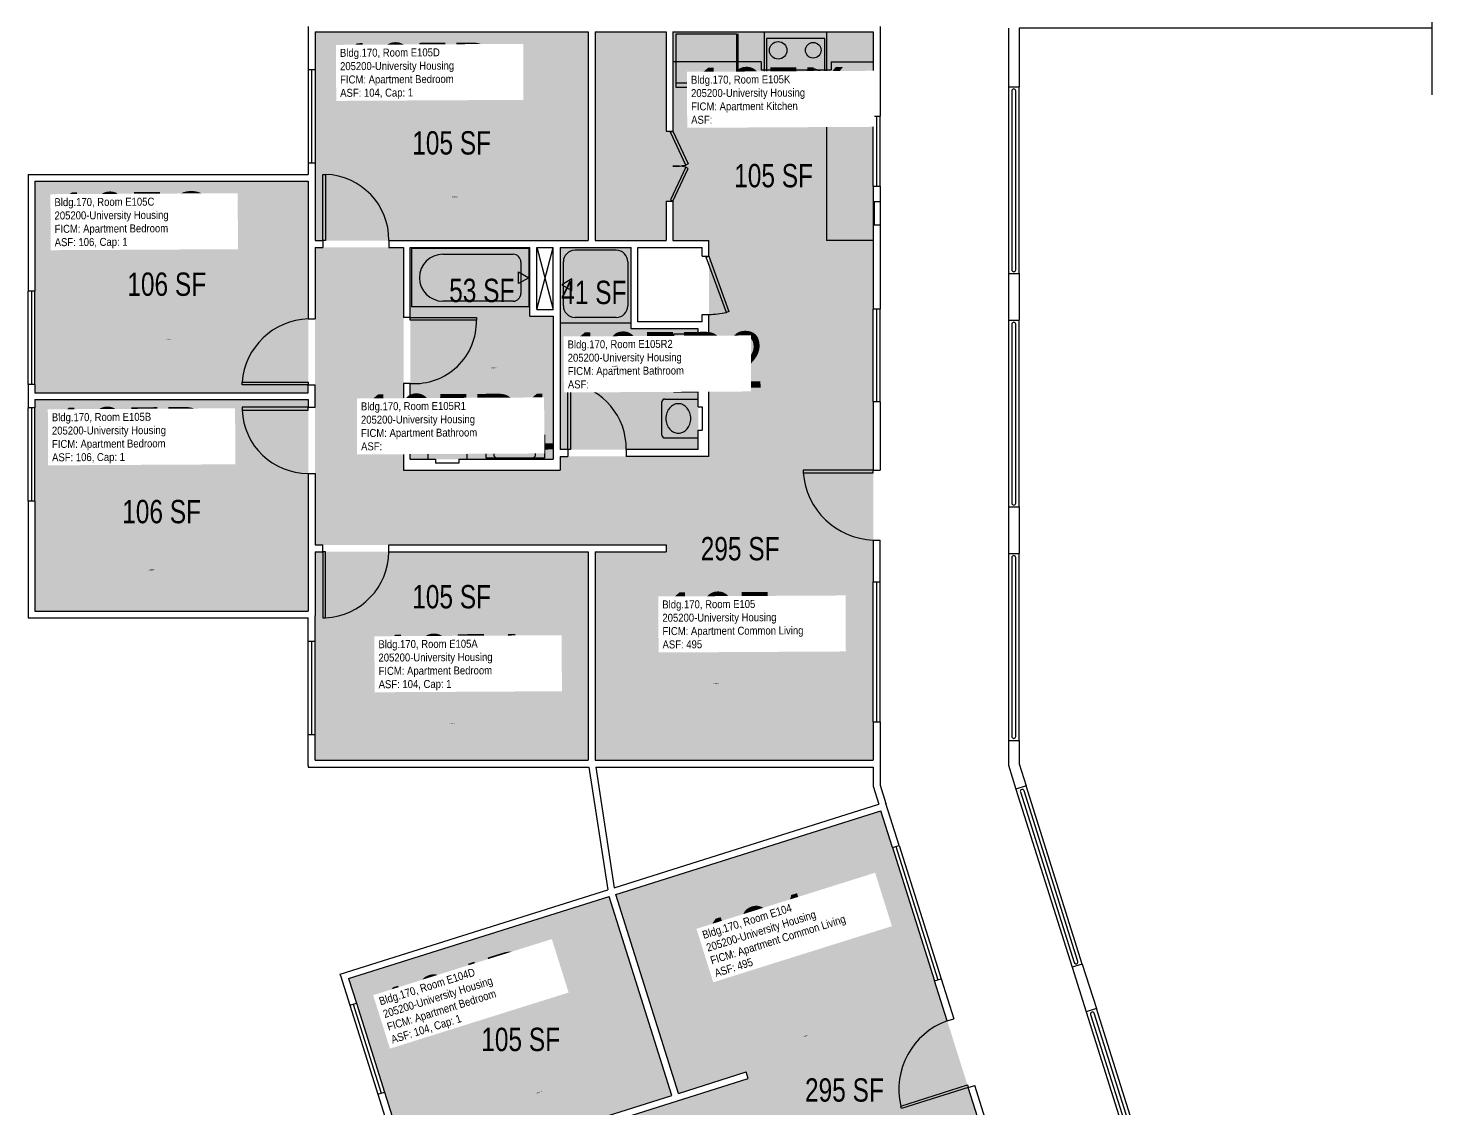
# Model space of a CAD drawing. Header units: inches. Extents: x -323 to 1126, y -1298 to 1967.
# Drawn here: x 0 to 722, y -253 to 303 of the extents above; entities that cross this region are included whole.
import ezdxf
from ezdxf.enums import TextEntityAlignment as Align

# ---------------------------------------------------------------- set-up
doc = ezdxf.new("R2010")
doc.units = ezdxf.units.IN
doc.header["$LTSCALE"] = 10
doc.header["$MEASUREMENT"] = 0
for name, color, linetype in [('A-DOOR', 2, 'CONTINUOUS'), ('A-FLOR', 3, 'CONTINUOUS'), ('A-GLAZ', 1, 'CONTINUOUS'), ('A-IDEN-RNUM', 7, 'CONTINUOUS'), ('A-IDEN-SNUM', 4, 'CONTINUOUS'), ('A-IDEN-VNUM', 4, 'CONTINUOUS'), ('A-WALL', 5, 'CONTINUOUS'), ('AREA-TEXT', 3, 'CONTINUOUS'), ('P-SANR-FIXT', 2, 'CONTINUOUS'), ('Rooms-Category-Color', 7, 'CONTINUOUS'), ('Rooms-College-Color', 7, 'CONTINUOUS'), ('Rooms-Department-Color', 7, 'CONTINUOUS'), ('Rooms-Division-Color', 7, 'CONTINUOUS'), ('Rooms-Information', 7, 'CONTINUOUS')]:
    doc.layers.add(name, color=color, linetype=linetype)
doc.styles.add('CP_AREA', font='arial.ttf', dxfattribs={"height": 15})
doc.styles.add('CP_ROOMSNUMBER', font='arial.ttf', dxfattribs={"height": 1})
doc.styles.add('CP_ROOMVNUMBER', font='arial.ttf', dxfattribs={"width": 0.85, "height": 0.075})

msp = doc.modelspace()

# ---------------------------------------------------------------- hatches: boundary and pattern name
at = {"layer": 'Rooms-Category-Color', "true_color": 0x728ef3}
for points in [[(147.51, 194.01), (147.51, 301.26), (288.01, 301.25), (288.01, 194)], [(291.53, 301.26), (291.52, 194.01), (328.02, 194.01), (328.02, 214.01), (331.52, 214.01), (331.52, 194.01), (434.52, 194.01), (434.52, 301.26), (331.53, 301.26), (331.52, 250.01), (328.02, 250.01), (328.03, 301.26), (291.53, 301.26)], [(144.01, 115.76), (144.01, 224.51), (3.51, 224.51), (3.51, 115.76)], [(147.52, 190.52), (147.52, 37.52), (328.02, 37.51), (328.02, 34.01), (291.52, 34.01), (291.52, -73.24), (434.51, -73.24), (434.52, 194.01), (350.01, 194.01), (350.01, 83.01), (273.52, 83.01), (273.52, 76.01), (193.02, 76.01), (193.02, 190.51)], [(196.52, 190.51), (196.52, 81.51), (270.02, 81.51), (270.02, 155.13), (258.02, 155.13), (258.02, 190.51)], [(273.52, 190.51), (273.52, 86.51), (344.51, 86.51), (344.52, 148.63), (310.02, 148.64), (310.02, 190.51)], [(144.01, 3.51), (144.01, 112.26), (3.51, 112.26), (3.51, 3.51)], [(288.01, 34), (288, -73.25), (147.5, -73.24), (147.51, 34.01)], [(244.09, -437.06), (198.08, -291.15), (370.23, -236.86), (369.17, -233.53), (334.36, -244.5), (302.11, -142.22), (438.49, -99.21), (518.86, -354.09), (438.27, -379.5), (404.89, -273.65), (331.93, -296.65), (329.83, -289.97), (253.05, -314.17), (287.49, -423.38)], [(331.02, -245.55), (298.77, -143.27), (164.77, -185.52), (197.02, -287.8)]]:
    msp.add_hatch(color=171, dxfattribs=at).paths.add_polyline_path(points)
at = {"layer": 'Rooms-College-Color', "true_color": 0xadadad}
for points in [[(147.51, 194.01), (147.51, 301.26), (288.01, 301.25), (288.01, 194)], [(291.53, 301.26), (291.52, 194.01), (328.02, 194.01), (328.02, 214.01), (331.52, 214.01), (331.52, 194.01), (434.52, 194.01), (434.52, 301.26), (331.53, 301.26), (331.52, 250.01), (328.02, 250.01), (328.03, 301.26), (291.53, 301.26)], [(144.01, 115.76), (144.01, 224.51), (3.51, 224.51), (3.51, 115.76)], [(147.52, 190.52), (147.52, 37.52), (328.02, 37.51), (328.02, 34.01), (291.52, 34.01), (291.52, -73.24), (434.51, -73.24), (434.52, 194.01), (350.01, 194.01), (350.01, 83.01), (273.52, 83.01), (273.52, 76.01), (193.02, 76.01), (193.02, 190.51)], [(196.52, 190.51), (196.52, 81.51), (270.02, 81.51), (270.02, 155.13), (258.02, 155.13), (258.02, 190.51)], [(273.52, 190.51), (273.52, 86.51), (344.51, 86.51), (344.52, 148.63), (310.02, 148.64), (310.02, 190.51)], [(144.01, 3.51), (144.01, 112.26), (3.51, 112.26), (3.51, 3.51)], [(288.01, 34), (288, -73.25), (147.5, -73.24), (147.51, 34.01)], [(244.09, -437.06), (198.08, -291.15), (370.23, -236.86), (369.17, -233.53), (334.36, -244.5), (302.11, -142.22), (438.49, -99.21), (518.86, -354.09), (438.27, -379.5), (404.89, -273.65), (331.93, -296.65), (329.83, -289.97), (253.05, -314.17), (287.49, -423.38)], [(331.02, -245.55), (298.77, -143.27), (164.77, -185.52), (197.02, -287.8)]]:
    msp.add_hatch(color=253, dxfattribs=at).paths.add_polyline_path(points)
at = {"layer": 'Rooms-Department-Color', "true_color": 0x604aed}
for points in [[(147.51, 194.01), (147.51, 301.26), (288.01, 301.25), (288.01, 194)], [(291.53, 301.26), (291.52, 194.01), (328.02, 194.01), (328.02, 214.01), (331.52, 214.01), (331.52, 194.01), (434.52, 194.01), (434.52, 301.26), (331.53, 301.26), (331.52, 250.01), (328.02, 250.01), (328.03, 301.26), (291.53, 301.26)], [(144.01, 115.76), (144.01, 224.51), (3.51, 224.51), (3.51, 115.76)], [(147.52, 190.52), (147.52, 37.52), (328.02, 37.51), (328.02, 34.01), (291.52, 34.01), (291.52, -73.24), (434.51, -73.24), (434.52, 194.01), (350.01, 194.01), (350.01, 83.01), (273.52, 83.01), (273.52, 76.01), (193.02, 76.01), (193.02, 190.51)], [(196.52, 190.51), (196.52, 81.51), (270.02, 81.51), (270.02, 155.13), (258.02, 155.13), (258.02, 190.51)], [(273.52, 190.51), (273.52, 86.51), (344.51, 86.51), (344.52, 148.63), (310.02, 148.64), (310.02, 190.51)], [(144.01, 3.51), (144.01, 112.26), (3.51, 112.26), (3.51, 3.51)], [(288.01, 34), (288, -73.25), (147.5, -73.24), (147.51, 34.01)], [(244.09, -437.06), (198.08, -291.15), (370.23, -236.86), (369.17, -233.53), (334.36, -244.5), (302.11, -142.22), (438.49, -99.21), (518.86, -354.09), (438.27, -379.5), (404.89, -273.65), (331.93, -296.65), (329.83, -289.97), (253.05, -314.17), (287.49, -423.38)], [(331.02, -245.55), (298.77, -143.27), (164.77, -185.52), (197.02, -287.8)]]:
    msp.add_hatch(color=173, dxfattribs=at).paths.add_polyline_path(points)
at = {"layer": 'Rooms-Division-Color', "true_color": 0x604aed}
for points in [[(147.51, 194.01), (147.51, 301.26), (288.01, 301.25), (288.01, 194)], [(291.53, 301.26), (291.52, 194.01), (328.02, 194.01), (328.02, 214.01), (331.52, 214.01), (331.52, 194.01), (434.52, 194.01), (434.52, 301.26), (331.53, 301.26), (331.52, 250.01), (328.02, 250.01), (328.03, 301.26), (291.53, 301.26)], [(144.01, 115.76), (144.01, 224.51), (3.51, 224.51), (3.51, 115.76)], [(147.52, 190.52), (147.52, 37.52), (328.02, 37.51), (328.02, 34.01), (291.52, 34.01), (291.52, -73.24), (434.51, -73.24), (434.52, 194.01), (350.01, 194.01), (350.01, 83.01), (273.52, 83.01), (273.52, 76.01), (193.02, 76.01), (193.02, 190.51)], [(196.52, 190.51), (196.52, 81.51), (270.02, 81.51), (270.02, 155.13), (258.02, 155.13), (258.02, 190.51)], [(273.52, 190.51), (273.52, 86.51), (344.51, 86.51), (344.52, 148.63), (310.02, 148.64), (310.02, 190.51)], [(144.01, 3.51), (144.01, 112.26), (3.51, 112.26), (3.51, 3.51)], [(288.01, 34), (288, -73.25), (147.5, -73.24), (147.51, 34.01)], [(244.09, -437.06), (198.08, -291.15), (370.23, -236.86), (369.17, -233.53), (334.36, -244.5), (302.11, -142.22), (438.49, -99.21), (518.86, -354.09), (438.27, -379.5), (404.89, -273.65), (331.93, -296.65), (329.83, -289.97), (253.05, -314.17), (287.49, -423.38)], [(331.02, -245.55), (298.77, -143.27), (164.77, -185.52), (197.02, -287.8)]]:
    msp.add_hatch(color=173, dxfattribs=at).paths.add_polyline_path(points)

# ---------------------------------------------------------------- linework, layer by layer
at = {"layer": 'A-DOOR'}
for p, q in [((330.24, 249.66), (331.51, 250.26)), ((338.11, 232.81), (330.24, 249.66)), ((331.51, 250.26), (339.39, 233.41)), ((338.11, 231.7), (330.24, 214.86)), ((331.51, 214.26), (339.39, 231.1)), ((339.39, 233.41), (338.11, 232.81)), ((339.39, 231.1), (338.11, 231.7)), ((151.51, 228.01), (152.93, 228.01)), ((151.51, 194.01), (151.51, 228.01)), ((152.93, 228.01), (152.93, 194.01)), ((330.24, 214.86), (331.51, 214.26)), ((152.93, 194.01), (151.51, 194.01)), ((348.69, 185.53), (350.01, 186.01)), ((358.99, 157.05), (348.69, 185.53)), ((350.01, 186.01), (360.31, 157.53)), ((196.51, 154.51), (230.51, 154.51)), ((196.51, 153.09), (196.51, 154.51)), ((230.51, 153.09), (196.51, 153.09)), ((230.51, 154.51), (230.51, 153.09)), ((360.31, 157.53), (358.99, 157.05)), ((110.01, 121.17), (144.01, 121.17)), ((110.01, 119.76), (110.01, 121.17)), ((144.01, 119.76), (110.01, 119.76)), ((144.01, 121.17), (144.01, 119.76)), ((277.51, 120.51), (278.93, 120.51)), ((277.51, 86.51), (277.51, 120.51)), ((278.93, 120.51), (278.93, 86.51)), ((110.01, 108.26), (110.01, 106.84)), ((144.01, 108.26), (110.01, 108.26)), ((110.01, 106.84), (144.01, 106.84)), ((144.01, 106.84), (144.01, 108.26)), ((278.93, 86.51), (277.51, 86.51)), ((398.51, 76.01), (398.51, 74.59)), ((434.51, 76.01), (398.51, 76.01)), ((398.51, 74.59), (434.51, 74.59)), ((434.51, 74.59), (434.51, 76.01)), ((151.51, 34.01), (151.51, 0.01)), ((152.93, 34.01), (151.51, 34.01)), ((152.93, 0.01), (152.93, 34.01)), ((151.51, 0.01), (152.93, 0.01)), ((448.61, -251.03), (482.94, -240.2)), ((483.37, -241.56), (449.04, -252.38)), ((482.94, -240.2), (483.37, -241.56)), ((449.04, -252.38), (448.61, -251.03))]:
    msp.add_line(p, q, dxfattribs=at)
for centre, radius, start, end in [((332.68, 257.93), 25.7, 267.39966, 282.20489), ((332.68, 206.58), 25.7, 77.79511, 92.60034), ((151.75, 194.26), 33.77, 359.56724, 87.99501), ((145.33, 118.35), 35.43, 92.13458, 175.42767), ((198.64, 152.32), 31.88, 266.17917, 1.38308), ((349.09, 202.54), 46.56, 271.13665, 282.26972), ((273.67, 87.07), 33.85, 359.05527, 81.05134), ((143.97, 108.24), 33.98, 182.35506, 270.08269), ((435.99, 77.57), 37.6, 184.55195, 267.74769), ((151.13, 34.34), 34.38, 272.99623, 359.44152), ((485.25, -242.61), 37.6, 109.75231, 192.94805)]:
    msp.add_arc(centre, radius, start, end, dxfattribs=at)
at = {"layer": 'A-FLOR'}
for p, q in [((505.76, 270.98), (505.76, 178.98)), ((507.76, 178.98), (507.76, 270.98)), ((261.51, 190.52), (270.01, 158.63)), ((261.51, 158.63), (270.01, 190.51)), ((505.76, 150.98), (505.76, 58.98)), ((507.76, 58.98), (507.76, 150.98)), ((505.76, 30.98), (505.76, -61.02)), ((507.76, -61.02), (507.76, 30.98)), ((510.16, -89.5), (537.82, -177.24)), ((539.73, -176.64), (512.06, -88.9)), ((546.24, -203.95), (573.9, -291.69)), ((575.81, -291.09), (548.15, -203.35))]:
    msp.add_line(p, q, dxfattribs=at)
for centre, start, end in [((506.76, 270.98), 0, 180), ((506.76, 178.98), 180, 0), ((506.76, 150.98), 0, 180), ((506.76, 58.98), 180, 0), ((506.76, 30.98), 0, 180), ((506.76, -61.02), 180, 0), ((511.11, -89.2), 17.4983, 197.4983), ((538.77, -176.94), 197.4983, 17.4983), ((547.19, -203.65), 17.4983, 197.4983)]:
    msp.add_arc(centre, 1, start, end, dxfattribs=at)
at = {"layer": 'A-GLAZ'}
for p, q in [((144.01, 282.01), (144.01, 234.01)), ((145.76, 282.01), (145.76, 234.01)), ((147.51, 282.01), (147.51, 234.01)), ((434.51, 222.01), (434.51, 258.01)), ((436.26, 258.01), (436.26, 222.01)), ((438.01, 222.01), (438.01, 258.01)), ((0.01, 120.01), (0.01, 168.01)), ((1.76, 168.01), (1.76, 120.01)), ((3.51, 120.01), (3.51, 168.01)), ((434.51, 111.01), (434.51, 158.76)), ((436.26, 158.76), (436.26, 111.01)), ((438.01, 111.01), (438.01, 158.76)), ((0.01, 60.01), (0.01, 108.01)), ((1.76, 108.01), (1.76, 60.01)), ((3.51, 60.01), (3.51, 108.01)), ((434.51, -53.49), (434.51, 18.51)), ((436.26, 18.51), (436.26, -53.49)), ((438.01, -53.49), (438.01, 18.51)), ((144.01, -59.99), (144.01, -11.99)), ((145.76, -11.99), (145.76, -59.99)), ((147.51, -59.99), (147.51, -11.99)), ((444.43, -118.05), (466.08, -186.72)), ((446.1, -117.52), (467.75, -186.19)), ((447.77, -117), (469.42, -185.66)), ((165.42, -199.2), (179.85, -244.98)), ((167.09, -198.68), (181.52, -244.46)), ((168.76, -198.15), (183.19, -243.93))]:
    msp.add_line(p, q, dxfattribs=at)
at = {"layer": 'A-WALL'}
for p, q in [((721.72, 1055.39), (721.72, 269.01)), ((144.01, 304.01), (144.01, 282.01)), ((438.01, 304.01), (438.01, 258.01)), ((504.01, 303.26), (504.01, 273.01)), ((509.51, 303.26), (509.51, 273.01)), ((721.72, 303.26), (509.51, 303.26)), ((147.51, 301.26), (288.01, 301.26)), ((147.51, 301.26), (147.51, 282.01)), ((288.01, 301.26), (288.01, 194.01)), ((291.51, 301.26), (328.01, 301.26)), ((291.51, 301.26), (291.51, 194.01)), ((328.01, 301.26), (328.01, 250.26)), ((331.51, 301.26), (434.51, 301.26)), ((331.51, 301.26), (331.51, 250.26)), ((434.51, 301.26), (434.51, 258.01)), ((144.01, 282.01), (147.51, 282.01)), ((504.01, 273.01), (504.01, 177.01)), ((504.01, 273.01), (509.51, 273.01)), ((509.51, 177.01), (509.51, 273.01)), ((434.51, 258.01), (438.01, 258.01)), ((328.01, 250.26), (331.51, 250.26)), ((144.01, 234.01), (147.51, 234.01)), ((144.01, 234.01), (144.01, 228.01)), ((147.51, 234.01), (147.51, 229.01)), ((0.01, 228.01), (0.01, 168.01)), ((0.01, 228.01), (144.01, 228.01)), ((3.51, 224.51), (144.01, 224.51)), ((3.51, 224.51), (3.51, 168.01)), ((144.01, 224.51), (144.01, 153.76)), ((147.51, 229.01), (147.51, 194.01)), ((434.51, 222.01), (438.01, 222.01)), ((434.51, 222.01), (434.51, 194.01)), ((438.01, 222.01), (438.01, 214.01)), ((328.01, 214.26), (331.51, 214.26)), ((328.01, 214.26), (328.01, 194.01)), ((331.51, 214.26), (331.51, 194.01)), ((435.01, 214.01), (435.01, 202.01)), ((435.01, 214.01), (438.01, 214.01)), ((438.01, 214.01), (438.01, 202.01)), ((435.01, 202.01), (438.01, 202.01)), ((438.01, 202.01), (438.01, 158.76)), ((147.51, 194.01), (151.51, 194.01)), ((147.51, 190.51), (151.51, 190.51)), ((147.51, 190.51), (147.51, 153.76)), ((151.51, 194.01), (151.51, 190.51)), ((185.51, 194.01), (185.51, 190.51)), ((185.51, 194.01), (288.01, 194.01)), ((185.51, 190.51), (193.01, 190.51)), ((193.01, 190.51), (193.01, 154.51)), ((196.51, 154.51), (196.51, 190.51)), ((196.51, 190.51), (258.01, 190.51)), ((258.01, 155.13), (258.01, 190.51)), ((261.51, 158.63), (261.51, 190.51)), ((261.51, 190.51), (270.01, 190.51)), ((270.01, 158.63), (270.01, 190.51)), ((273.51, 190.51), (273.51, 86.51)), ((273.51, 190.51), (310.01, 190.51)), ((291.51, 194.01), (328.01, 194.01)), ((310.01, 148.63), (310.01, 190.51)), ((313.51, 152.13), (313.51, 190.51)), ((313.51, 190.51), (346.51, 190.51)), ((331.51, 194.01), (350.01, 194.01)), ((346.51, 186.01), (346.51, 190.51)), ((350.01, 186.01), (350.01, 194.01)), ((434.51, 194.01), (434.51, 158.76)), ((346.51, 186.01), (350.01, 186.01)), ((504.01, 177.01), (504.01, 153.01)), ((504.01, 177.01), (509.51, 177.01)), ((509.51, 177.01), (509.51, 153.01)), ((3.51, 168.01), (0.01, 168.01)), ((144.01, 153.76), (147.51, 153.76)), ((196.51, 154.51), (193.01, 154.51)), ((258.01, 155.13), (270.01, 155.13)), ((261.51, 158.63), (270.01, 158.63)), ((270.01, 155.13), (270.01, 81.51)), ((346.51, 152.13), (313.51, 152.13)), ((346.51, 152.13), (346.51, 156.01)), ((346.51, 156.01), (350.01, 156.01)), ((350.01, 83.01), (350.01, 156.01)), ((438.01, 158.76), (434.51, 158.76)), ((504.01, 153.01), (504.01, 57.01)), ((504.01, 153.01), (509.51, 153.01)), ((509.51, 57.01), (509.51, 153.01)), ((344.51, 148.63), (310.01, 148.63)), ((344.51, 108.51), (344.51, 148.63)), ((3.51, 120.01), (0.01, 120.01)), ((0.01, 120.01), (0.01, 108.01)), ((3.51, 120.01), (3.51, 115.76)), ((3.51, 115.76), (144.01, 115.76)), ((144.01, 119.76), (147.51, 119.76)), ((144.01, 115.76), (144.01, 119.76)), ((147.51, 108.26), (147.51, 119.76)), ((196.51, 120.51), (193.01, 120.51)), ((193.01, 120.51), (193.01, 76.01)), ((196.51, 81.51), (196.51, 120.51)), ((3.51, 112.26), (3.51, 108.01)), ((3.51, 112.26), (144.01, 112.26)), ((144.01, 112.26), (144.01, 108.26)), ((344.51, 108.51), (346.51, 108.51)), ((346.51, 108.51), (346.51, 96.51)), ((434.51, 111.01), (434.51, 76.01)), ((438.01, 111.01), (434.51, 111.01)), ((438.01, 111.01), (438.01, 76.01)), ((3.51, 108.01), (0.01, 108.01)), ((144.01, 108.26), (147.51, 108.26)), ((344.51, 96.51), (346.51, 96.51)), ((344.51, 86.51), (344.51, 96.51)), ((196.51, 81.51), (209.51, 81.51)), ((209.51, 81.51), (209.51, 79.51)), ((221.51, 79.51), (209.51, 79.51)), ((221.51, 81.51), (221.51, 79.51)), ((221.51, 81.51), (270.01, 81.51)), ((277.51, 86.51), (273.51, 86.51)), ((273.51, 83.01), (273.51, 76.01)), ((273.51, 83.01), (277.51, 83.01)), ((277.51, 86.51), (277.51, 83.01)), ((307.51, 86.51), (307.51, 83.01)), ((344.51, 86.51), (307.51, 86.51)), ((350.01, 83.01), (307.51, 83.01)), ((144.01, 74.26), (147.51, 74.26)), ((144.01, 74.26), (144.01, 3.51)), ((147.51, 74.26), (147.51, 37.51)), ((193.01, 76.01), (273.51, 76.01)), ((434.51, 76.01), (438.01, 76.01)), ((3.51, 60.01), (0.01, 60.01)), ((0.01, 60.01), (0.01, 0.01)), ((3.51, 60.01), (3.51, 3.51)), ((504.01, 57.01), (504.01, 33.01)), ((504.01, 57.01), (509.51, 57.01)), ((509.51, 57.01), (509.51, 33.01)), ((147.51, 37.51), (151.51, 37.51)), ((151.51, 34.01), (151.51, 37.51)), ((185.51, 34.01), (185.51, 37.51)), ((185.51, 37.51), (328.01, 37.51)), ((328.01, 37.51), (328.01, 34.01)), ((434.51, 40.01), (434.51, 18.51)), ((434.51, 40.01), (438.01, 40.01)), ((438.01, 18.51), (438.01, 40.01)), ((147.51, 34.01), (147.51, 1.01)), ((147.51, 34.01), (151.51, 34.01)), ((185.51, 34.01), (288.01, 34.01)), ((288.01, 34.01), (288.01, -73.24)), ((291.51, 34.01), (328.01, 34.01)), ((291.51, 34.01), (291.51, -73.24)), ((504.01, 33.01), (504.01, -62.99)), ((504.01, 33.01), (509.51, 33.01)), ((509.51, -62.99), (509.51, 33.01)), ((434.51, 18.51), (438.01, 18.51)), ((0, 0), (1, 0)), ((0, 0), (1, 0)), ((0.01, 0.01), (144.01, 0.01)), ((3.51, 3.51), (144.01, 3.51)), ((144.01, -11.99), (144.01, 0.01)), ((147.51, -11.99), (147.51, 1.01)), ((144.01, -11.99), (147.51, -11.99)), ((434.51, -53.49), (434.51, -73.24)), ((434.51, -53.49), (438.01, -53.49)), ((438.01, -53.49), (438.01, -75.99)), ((144.01, -59.99), (147.51, -59.99)), ((144.01, -75.99), (144.01, -59.99)), ((147.51, -73.24), (147.51, -59.99)), ((504.01, -62.99), (504.01, -75.84)), ((504.01, -62.99), (509.51, -62.99)), ((509.51, -62.99), (509.51, -74.99)), ((144.01, -75.99), (144.01, -76.74)), ((144.01, -76.74), (288.28, -76.74)), ((147.51, -73.24), (288.01, -73.24)), ((288.28, -76.74), (298, -139.84)), ((291.51, -73.24), (434.51, -73.24)), ((291.83, -76.74), (434.51, -76.74)), ((291.83, -76.74), (301.37, -138.78)), ((434.51, -76.74), (434.51, -86.54)), ((438.01, -75.99), (438.01, -86)), ((504.01, -75.84), (507.88, -88.09)), ((509.51, -74.99), (513.12, -86.44)), ((434.51, -86.54), (437.46, -95.87)), ((438.01, -86), (441, -95.54)), ((513.12, -86.44), (507.88, -88.09)), ((541.99, -178), (513.12, -86.44)), ((507.88, -88.09), (536.74, -179.65)), ((301.37, -138.78), (437.46, -95.87)), ((302.11, -142.21), (438.49, -99.21)), ((444.43, -118.05), (438.49, -99.21)), ((447.77, -117), (441, -95.54)), ((444.43, -118.05), (447.77, -117)), ((160.38, -183.23), (298, -139.84)), ((164.77, -185.52), (298.77, -143.27)), ((331.02, -245.55), (298.77, -143.27)), ((334.36, -244.5), (302.11, -142.21)), ((541.99, -178), (536.74, -179.65)), ((536.74, -179.65), (543.96, -202.54)), ((541.99, -178), (549.21, -200.89)), ((160.61, -183.95), (160.38, -183.23)), ((160.61, -183.95), (165.42, -199.2)), ((164.77, -185.52), (168.76, -198.15)), ((466.08, -186.72), (469.42, -185.66)), ((472.54, -207.22), (466.08, -186.72)), ((469.42, -185.66), (475.88, -206.17)), ((165.42, -199.2), (168.76, -198.15)), ((549.21, -200.89), (543.96, -202.54)), ((578.07, -292.44), (549.21, -200.89)), ((472.54, -207.22), (475.88, -206.17)), ((543.96, -202.54), (572.82, -294.1)), ((234.32, -279.71), (370.22, -236.86)), ((334.36, -244.5), (369.17, -233.52)), ((370.22, -236.86), (369.17, -233.52)), ((179.85, -244.98), (183.19, -243.93)), ((179.85, -244.98), (183.46, -256.43)), ((183.19, -243.93), (187.1, -256.33)), ((483.37, -241.56), (486.71, -240.5)), ((493.89, -274.94), (483.37, -241.56)), ((497.23, -273.88), (486.71, -240.5)), ((233.26, -276.37), (331.02, -245.55))]:
    msp.add_line(p, q, dxfattribs=at)
at = {"layer": 'P-SANR-FIXT'}
for p, q in [((333.14, 272.76), (333.14, 300.26)), ((333.14, 300.26), (364.14, 300.26)), ((364.14, 300.26), (364.14, 272.76)), ((365.14, 276.26), (365.14, 300.26)), ((378.65, 276.26), (378.65, 301.26)), ((409.65, 297.84), (379.65, 297.84)), ((379.65, 297.84), (379.65, 271.84)), ((409.65, 271.84), (409.65, 297.84)), ((410.51, 301.26), (410.51, 194.01)), ((376.89, 285.84), (331.51, 285.84)), ((376.89, 285.84), (376.89, 281.84)), ((376.89, 281.84), (412.89, 281.84)), ((412.89, 285.84), (412.89, 281.84)), ((412.89, 285.84), (434.51, 285.84)), ((364.14, 275.01), (333.14, 275.01)), ((365.14, 276.26), (378.65, 276.26)), ((364.14, 272.76), (333.14, 272.76)), ((379.65, 271.84), (409.65, 271.84)), ((197.14, 189.88), (197.14, 159.88)), ((257.39, 189.88), (197.14, 189.88)), ((257.39, 189.88), (257.39, 159.88)), ((302.35, 189.01), (281.18, 189.01)), ((434.51, 194.01), (410.51, 194.01)), ((213.21, 186.93), (249.36, 186.93)), ((253.37, 182.92), (253.37, 166.85)), ((275.18, 160.51), (275.18, 183.01)), ((308.35, 183.01), (308.35, 160.51)), ((252.19, 177.88), (257.39, 174.88)), ((252.19, 171.88), (252.19, 177.88)), ((257.39, 174.88), (252.19, 171.88)), ((279.61, 174.26), (274.41, 171.26)), ((279.61, 168.26), (279.61, 174.26)), ((274.41, 171.26), (279.61, 168.26)), ((257.39, 159.88), (197.14, 159.88)), ((249.36, 162.83), (213.21, 162.83)), ((273.51, 151.63), (310.01, 151.63)), ((302.35, 154.51), (281.18, 154.51)), ((331.91, 116.01), (331.91, 146.01)), ((331.91, 146.01), (343.91, 146.01)), ((343.91, 146.01), (343.91, 116.01)), ((334.91, 140.51), (335.91, 141.51)), ((334.91, 137.01), (334.91, 140.51)), ((335.91, 141.51), (342.91, 141.51)), ((342.91, 141.51), (343.91, 140.51)), ((343.91, 140.51), (343.91, 121.51)), ((335.9, 133.56), (334.91, 137.01)), ((335.91, 128.51), (335.91, 133.45)), ((334.91, 125.01), (335.91, 128.51)), ((334.91, 121.68), (334.91, 125.01)), ((343.91, 116.01), (331.91, 116.01)), ((335.91, 120.51), (335.04, 121.38)), ((342.91, 120.51), (335.91, 120.51)), ((343.91, 121.51), (342.91, 120.51)), ((325.89, 94.01), (325.89, 111.01)), ((327.39, 112.51), (344.51, 112.51)), ((205.51, 98.63), (205.51, 81.51)), ((207.01, 100.13), (224.01, 100.13)), ((225.51, 98.63), (225.51, 81.51)), ((235.51, 94.13), (265.51, 94.13)), ((235.51, 82.13), (235.51, 94.13)), ((265.51, 94.13), (265.51, 82.13)), ((239.64, 90.13), (240.52, 91.01)), ((239.64, 83.13), (239.64, 90.13)), ((240.81, 91.13), (244.14, 91.13)), ((244.14, 91.13), (247.58, 90.15)), ((247.7, 90.13), (252.58, 90.13)), ((252.7, 90.15), (256.14, 91.13)), ((256.14, 91.13), (259.64, 91.13)), ((259.64, 91.13), (260.52, 90.25)), ((260.64, 89.96), (260.64, 83.13)), ((327.39, 92.51), (344.51, 92.51)), ((265.51, 82.13), (235.51, 82.13)), ((240.64, 82.13), (239.64, 83.13)), ((259.64, 82.13), (240.64, 82.13)), ((260.64, 83.13), (259.64, 82.13))]:
    msp.add_line(p, q, dxfattribs=at)
for centre, radius in [((385.65, 291.84), 4.5), ((403.65, 291.84), 4), ((385.65, 277.84), 4), ((403.65, 277.84), 4.5)]:
    msp.add_circle(centre, radius, dxfattribs=at)
for centre, radius, start, end in [((281.18, 183.01), 6, 90, 180), ((302.35, 183.01), 6, 0, 90), ((213.21, 174.88), 12.05, 90, 270), ((249.36, 182.92), 4.02, 0, 90), ((249.36, 166.85), 4.02, 270, 0), ((281.18, 160.51), 6, 180, 270), ((302.35, 160.51), 6, 270, 0), ((325.13, 128.48), 10.24, 108.83538, 129.47246), ((324.59, 130.08), 8.55, 86.22456, 108.83538), ((325.15, 127.43), 11.18, 71.16462, 90), ((325.75, 129.18), 9.33, 50.52754, 71.16462), ((322.22, 131.01), 6.3, 153.29881, 180), ((322.22, 131.01), 6.3, 180, 206.70119), ((323.63, 130.3), 7.89, 129.47246, 153.29881), ((326.66, 130.3), 7.89, 26.70119, 50.52754), ((328.08, 131.01), 6.3, 0, 26.70119), ((328.08, 131.01), 6.3, 333.29881, 0), ((335.5, 133.45), 0.418, 0, 15.9454), ((323.63, 131.72), 7.89, 206.70119, 230.52754), ((324.55, 132.83), 9.33, 230.52754, 251.16462), ((325.15, 134.58), 11.18, 251.16462, 270), ((325.15, 134.58), 11.18, 270, 288.83538), ((325.75, 132.83), 9.33, 288.83538, 309.47246), ((326.66, 131.72), 7.89, 309.47246, 333.29881), ((335.33, 121.68), 0.418, 180, 225), ((250.85, 102.41), 7.89, 116.70119, 140.52754), ((250.14, 103.83), 6.3, 90, 116.70119), ((250.14, 103.83), 6.3, 63.29881, 90), ((249.43, 102.41), 7.89, 39.47246, 63.29881), ((327.39, 111.01), 1.5, 90, 180), ((334.81, 103.63), 6.59, 116.19159, 139.89909), ((334.29, 104.69), 5.42, 90, 116.19159), ((334.29, 104.69), 5.42, 63.80841, 90), ((333.77, 103.63), 6.59, 40.10091, 63.80841), ((253.72, 100.9), 11.18, 161.16462, 180), ((251.97, 101.5), 9.33, 140.52754, 161.16462), ((247.61, 100.92), 10.24, 18.83538, 39.47246), ((249.21, 101.46), 8.55, 356.22456, 18.83538), ((336.89, 102.51), 9, 160.77064, 180), ((336.89, 102.51), 9, 180, 199.22936), ((335.62, 102.95), 7.65, 139.89909, 160.77064), ((332.96, 102.95), 7.65, 19.22936, 40.10091), ((331.69, 102.51), 9, 0, 19.22936), ((331.69, 102.51), 9, 340.77064, 0), ((207.01, 98.63), 1.5, 90, 180), ((213.33, 91.73), 5.42, 153.80841, 180), ((214.39, 91.21), 6.59, 130.10091, 153.80841), ((215.07, 90.4), 7.65, 109.22936, 130.10091), ((215.51, 89.13), 9, 90, 109.22936), ((215.51, 89.13), 9, 70.77064, 90), ((215.96, 90.4), 7.65, 49.89909, 70.77064), ((216.64, 91.21), 6.59, 26.19159, 49.89909), ((217.7, 91.73), 5.42, 0, 26.19159), ((224.01, 98.63), 1.5, 0, 90), ((253.72, 100.9), 11.18, 180, 198.83538), ((251.97, 100.3), 9.33, 198.83538, 219.47246), ((250.85, 99.38), 7.89, 219.47246, 243.29881), ((249.43, 99.38), 7.89, 296.70119, 320.52754), ((248.31, 100.3), 9.33, 320.52754, 341.16462), ((246.56, 100.9), 11.18, 341.16462, 0), ((327.39, 94.01), 1.5, 180, 270), ((335.62, 102.06), 7.65, 199.22936, 220.10091), ((334.81, 101.38), 6.59, 220.10091, 243.80841), ((334.29, 100.33), 5.42, 243.80841, 270), ((334.29, 100.33), 5.42, 270, 296.19159), ((333.77, 101.38), 6.59, 296.19159, 319.89909), ((332.96, 102.06), 7.65, 319.89909, 340.77064), ((213.33, 91.73), 5.42, 180, 206.19159), ((214.39, 92.25), 6.59, 206.19159, 229.89909), ((215.07, 93.06), 7.65, 229.89909, 250.77064), ((215.96, 93.06), 7.65, 289.22936, 310.10091), ((216.64, 92.25), 6.59, 310.10091, 333.80841), ((217.7, 91.73), 5.42, 333.80841, 0), ((240.81, 90.71), 0.418, 90, 135), ((250.14, 97.97), 6.3, 243.29881, 270), ((247.7, 90.55), 0.418, 254.0546, 270), ((250.14, 97.97), 6.3, 270, 296.70119), ((252.58, 90.55), 0.418, 270, 285.9454), ((260.22, 89.96), 0.418, 0, 45), ((215.51, 94.33), 9, 250.77064, 270), ((215.51, 94.33), 9, 270, 289.22936)]:
    msp.add_arc(centre, radius, start, end, dxfattribs=at)

# ---------------------------------------------------------------- texts
at = {"layer": 'A-IDEN-RNUM', "style": 'CP_ROOMSNUMBER'}
for s, rotation, p in [('0105-K0', 0.34821, (365.86, 267.14)), ('0105-D0', 0.32, (217.94, 216.29)), ('0105-C0', 0.31547, (70.63, 143.23)), ('0105-R1', 0.34821, (238.04, 128.22)), ('0105-R2', 0.34821, (300.24, 129.21)), ('0105-B0', 0.34821, (61.94, 24.49)), ('0105-00', 0.34821, (352.24, -33.98)), ('0105-A0', 0.31547, (216.8, -54.61)), ('0104-00', 17.46282, (398.22, -215.74)), ('0104-D0', 17.43, (261.53, -244.56))]:
    msp.add_text(s, height=0.36, rotation=rotation, dxfattribs=at).set_placement(p)
at = {"layer": 'A-IDEN-SNUM', "style": 'CP_ROOMSNUMBER'}
for s, rotation, p in [('1700E105K0', 0.34821, (365.86, 267.14)), ('1700E105D0', 0.32, (217.94, 216.29)), ('1700E105C0', 0.31547, (70.63, 143.23)), ('1700E105R1', 0.34821, (238.04, 128.22)), ('1700E105R2', 0.34821, (300.24, 129.21)), ('1700E105B0', 0.34821, (61.94, 24.49)), ('1700E10500', 0.34821, (352.24, -33.98)), ('1700E105A0', 0.31547, (216.8, -54.61)), ('1700E10400', 17.46282, (398.22, -215.74)), ('1700E104D0', 17.43, (261.53, -244.56))]:
    msp.add_text(s, height=0.36, rotation=rotation, dxfattribs=at).set_placement(p)
at = {"layer": 'A-IDEN-VNUM', "style": 'CP_ROOMVNUMBER', "width": 0.85}
for s, rotation, p in [('105D', 0.31547, (160.48, 266.64)), ('105K', 0.31547, (340.92, 253.97)), ('105C', 0.31547, (13.7, 189.86)), ('105R2', 0.31547, (277.51, 117.89)), ('105B', 0.31547, (12.36, 79.24)), ('105R1', 0.31547, (171.22, 86.03)), ('105', 0.31547, (326.19, -15.81)), ('105A', 0.31951, (180.24, -37.45)), ('104', 17.43008, (353.61, -184.86)), ('104D', 17.43008, (187.76, -220.11))]:
    msp.add_text(s, height=28.8, rotation=rotation, dxfattribs=at).set_placement(p)
at = {"layer": 'AREA-TEXT', "style": 'CP_AREA', "width": 0.75}
for s, p in [('105 SF', (217.76, 244.23)), ('105 SF', (383.28, 227.38)), ('106 SF', (71.29, 171.57)), ('53 SF', (233.27, 168.35)), ('41 SF', (290.87, 167.33)), ('106 SF', (68.66, 54.63)), ('295 SF', (366.07, 35.56)), ('105 SF', (217.76, 10.87)), ('105 SF', (253.25, -216.77)), ('295 SF', (419.69, -242.78))]:
    msp.add_text(s, height=12, dxfattribs=at).set_placement(p, align=Align.MIDDLE_CENTER)

# ---------------------------------------------------------------- next in the draw order: texts
at = {"layer": 'Rooms-Information', "char_height": 4.1143, "width": 92.16, "attachment_point": 7, "style": 'CP_ROOMVNUMBER', "bg_fill": 3, "box_fill_scale": 1.5, "bg_fill_color": 256, "bg_fill_true_color": 13158600, "bg_fill_transparency": 0}
for s, insert, rotation in [('Bldg.170, Room E105D^M^J205200-University Housing^M^JFICM: Apartment Bedroom^M^JASF: 104, Cap: 1', (160.48, 266.64), 0.31547), ('Bldg.170, Room E105K^M^J205200-University Housing^M^JFICM: Apartment Kitchen^M^JASF: ', (340.92, 253.97), 0.31547), ('Bldg.170, Room E105C^M^J205200-University Housing^M^JFICM: Apartment Bedroom^M^JASF: 106, Cap: 1', (13.7, 189.86), 0.31547), ('Bldg.170, Room E105R2^M^J205200-University Housing^M^JFICM: Apartment Bathroom^M^JASF: ', (277.51, 117.89), 0.31547), ('Bldg.170, Room E105R1^M^J205200-University Housing^M^JFICM: Apartment Bathroom^M^JASF: ', (171.22, 86.03), 0.31547), ('Bldg.170, Room E105B^M^J205200-University Housing^M^JFICM: Apartment Bedroom^M^JASF: 106, Cap: 1', (12.36, 79.24), 0.31547), ('Bldg.170, Room E105^M^J205200-University Housing^M^JFICM: Apartment Common Living^M^JASF: 495', (326.19, -15.81), 0.31547), ('Bldg.170, Room E105A^M^J205200-University Housing^M^JFICM: Apartment Bedroom^M^JASF: 104, Cap: 1', (180.24, -37.45), 0.31951), ('Bldg.170, Room E104^M^J205200-University Housing^M^JFICM: Apartment Common Living^M^JASF: 495', (353.61, -184.86), 17.43008), ('Bldg.170, Room E104D^M^J205200-University Housing^M^JFICM: Apartment Bedroom^M^JASF: 104, Cap: 1', (187.76, -220.11), 17.43008)]:
    msp.add_mtext(s, dxfattribs=dict(at, insert=insert, rotation=rotation))

doc.saveas('drawing.dxf')
